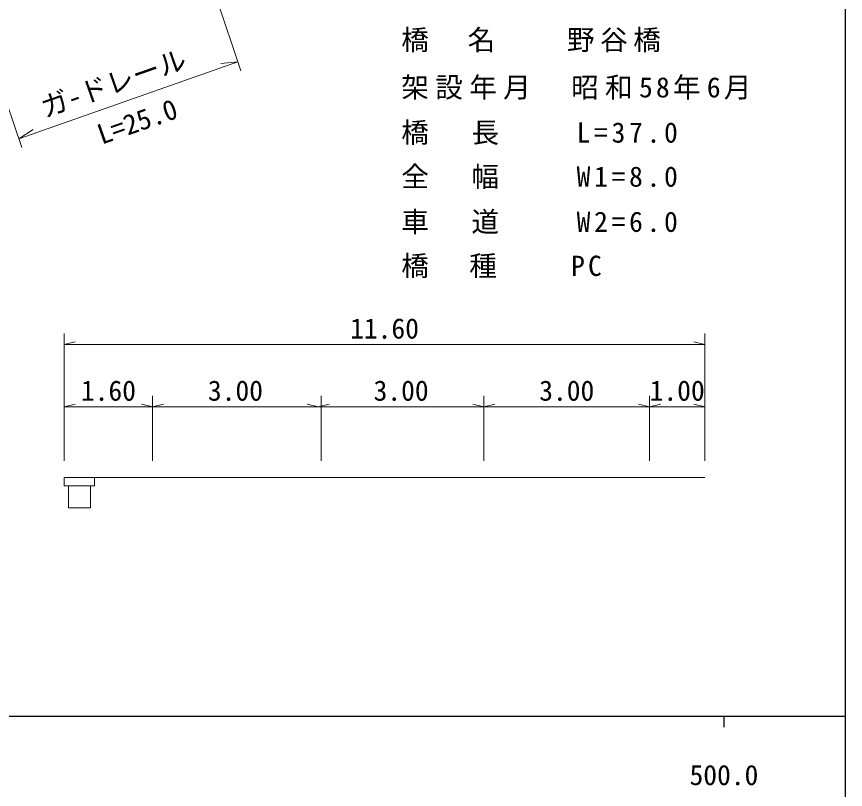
# Model space of a CAD drawing. Units: millimetres, scale not verified, with parts at other scales. Extents: x 40000 to 680000, y 20000 to 380000.
# Drawn here: x 503948 to 579000, y 198357 to 268326 of the extents above; entities that cross this region are included whole.
import ezdxf
from ezdxf.enums import TextEntityAlignment as Align

# ---------------------------------------------------------------- set-up
doc = ezdxf.new("R2010")
doc.units = ezdxf.units.MM
doc.header["$LTSCALE"] = 1000
for name, color, linetype, lineweight in [('M-BGD', 7, 'Continuous', 13), ('M-STR-HTXT', 7, 'Continuous', 13), ('M-TTL-BAND', 7, 'Continuous', 25)]:
    doc.layers.add(name, color=color, linetype=linetype, lineweight=lineweight)
doc.styles.add('ＭＳ ゴシック', font='')
doc.styles.get('ＭＳ ゴシック').set_extended_font_data('MS Gothic')

msp = doc.modelspace()

# ---------------------------------------------------------------- linework, layer by layer
at = {"layer": 'M-BGD'}
for p, q in [((508267, 231607), (508267, 239624)), ((566267, 231607), (566267, 239624)), ((508267, 238624), (509267, 238874)), ((566267, 238624), (565267, 238874)), ((508267, 238624), (566267, 238624)), ((508267, 228093), (508267, 233999)), ((516267, 228093), (516267, 233999)), ((516267, 228093), (516267, 233999)), ((531517, 228093), (531517, 233999)), ((531517, 228093), (531517, 233999)), ((546267, 228093), (546267, 233999)), ((546267, 228093), (546267, 233999)), ((561267, 228093), (561267, 233999)), ((561267, 228093), (561267, 233999)), ((561267, 231607), (561267, 233999)), ((566267, 228093), (566267, 233999)), ((508267, 232999), (509267, 233249)), ((508267, 232999), (516267, 232999)), ((516267, 232999), (515267, 233249)), ((516267, 232999), (517267, 233249)), ((516267, 232999), (531267, 232999)), ((531267, 232999), (530267, 233249)), ((531267, 232999), (532267, 233249)), ((531267, 232999), (546267, 232999)), ((546267, 232999), (545267, 233249)), ((546267, 232999), (547267, 233249)), ((546267, 232999), (561267, 232999)), ((561267, 232999), (560267, 233249)), ((561267, 232999), (562267, 233249)), ((561267, 232999), (566267, 232999)), ((566267, 232999), (565267, 233249)), ((508267, 226607), (516267, 226607)), ((508267, 225857), (508267, 226607)), ((511017, 225857), (511017, 226607)), ((516267, 226607), (531267, 226607)), ((531267, 226607), (546267, 226607)), ((546267, 226607), (561267, 226607)), ((561267, 226607), (566267, 226607)), ((508642, 225857), (508267, 225857)), ((508642, 223857), (508642, 225857)), ((508642, 225857), (510642, 225857)), ((511017, 225857), (510642, 225857)), ((510642, 225857), (510642, 223857)), ((510642, 223857), (508642, 223857))]:
    msp.add_line(p, q, dxfattribs=at)
at = {"layer": 'M-STR-HTXT'}
for p, q in [((524250, 263429), (514899, 291465)), ((504415, 256466), (495384, 283128)), ((504145, 257262), (523984, 264227)), ((523984, 264227), (522445, 264084)), ((504145, 257262), (505437, 258113))]:
    msp.add_line(p, q, dxfattribs=at)
at = {"layer": 'M-TTL-BAND'}
for p, q in [((579000, 20000), (579000, 370000)), ((40000, 205000), (579000, 205000)), ((568000, 205000), (568000, 204000))]:
    msp.add_line(p, q, dxfattribs=at)

# ---------------------------------------------------------------- texts
at = {"layer": 'M-BGD', "style": 'ＭＳ ゴシック'}
for s, p in [('11.60', (537267, 238624)), ('1.60', (512267, 232999)), ('3.00', (523767, 232999)), ('3.00', (538767, 232999)), ('3.00', (553767, 232999)), ('1.00', (563767, 232999))]:
    msp.add_text(s, height=1833, dxfattribs=at).set_placement(p, align=Align.BOTTOM_CENTER)
at = {"layer": 'M-STR-HTXT', "style": 'ＭＳ ゴシック'}
for s, p in [('ガ-ドレール', (506710, 258642)), ('L=25.0', (511834, 256204))]:
    msp.add_text(s, height=1833, rotation=19.344, dxfattribs=at).set_placement(p, align=Align.BOTTOM_LEFT)
at = {"layer": 'M-STR-HTXT', "char_height": 1833, "attachment_point": 7, "style": 'ＭＳ ゴシック'}
for s, insert in [('\\T1.2;橋\u3000名\u3000\u3000野谷橋', (538783, 265098)), ('\\T1.23;架設年月\u3000昭和58年6月', (538783, 260803)), ('\\T1.27;橋\u3000長\u3000\u3000L=37.0', (538783, 256705)), ('\\T1.27;全\u3000幅\u3000\u3000W1=8.0', (538783, 252725)), ('\\T1.27;車\u3000道\u3000\u3000W2=6.0', (538783, 248627)), ('\\T1.23;橋\u3000種\u3000\u3000PC', (538783, 244646))]:
    msp.add_mtext(s, dxfattribs=dict(at, insert=insert))
at = {"layer": 'M-TTL-BAND', "style": 'ＭＳ ゴシック'}
msp.add_text('500.0', height=1833, dxfattribs=at).set_placement((568000, 198195), align=Align.BOTTOM_CENTER)

doc.saveas('drawing.dxf')
